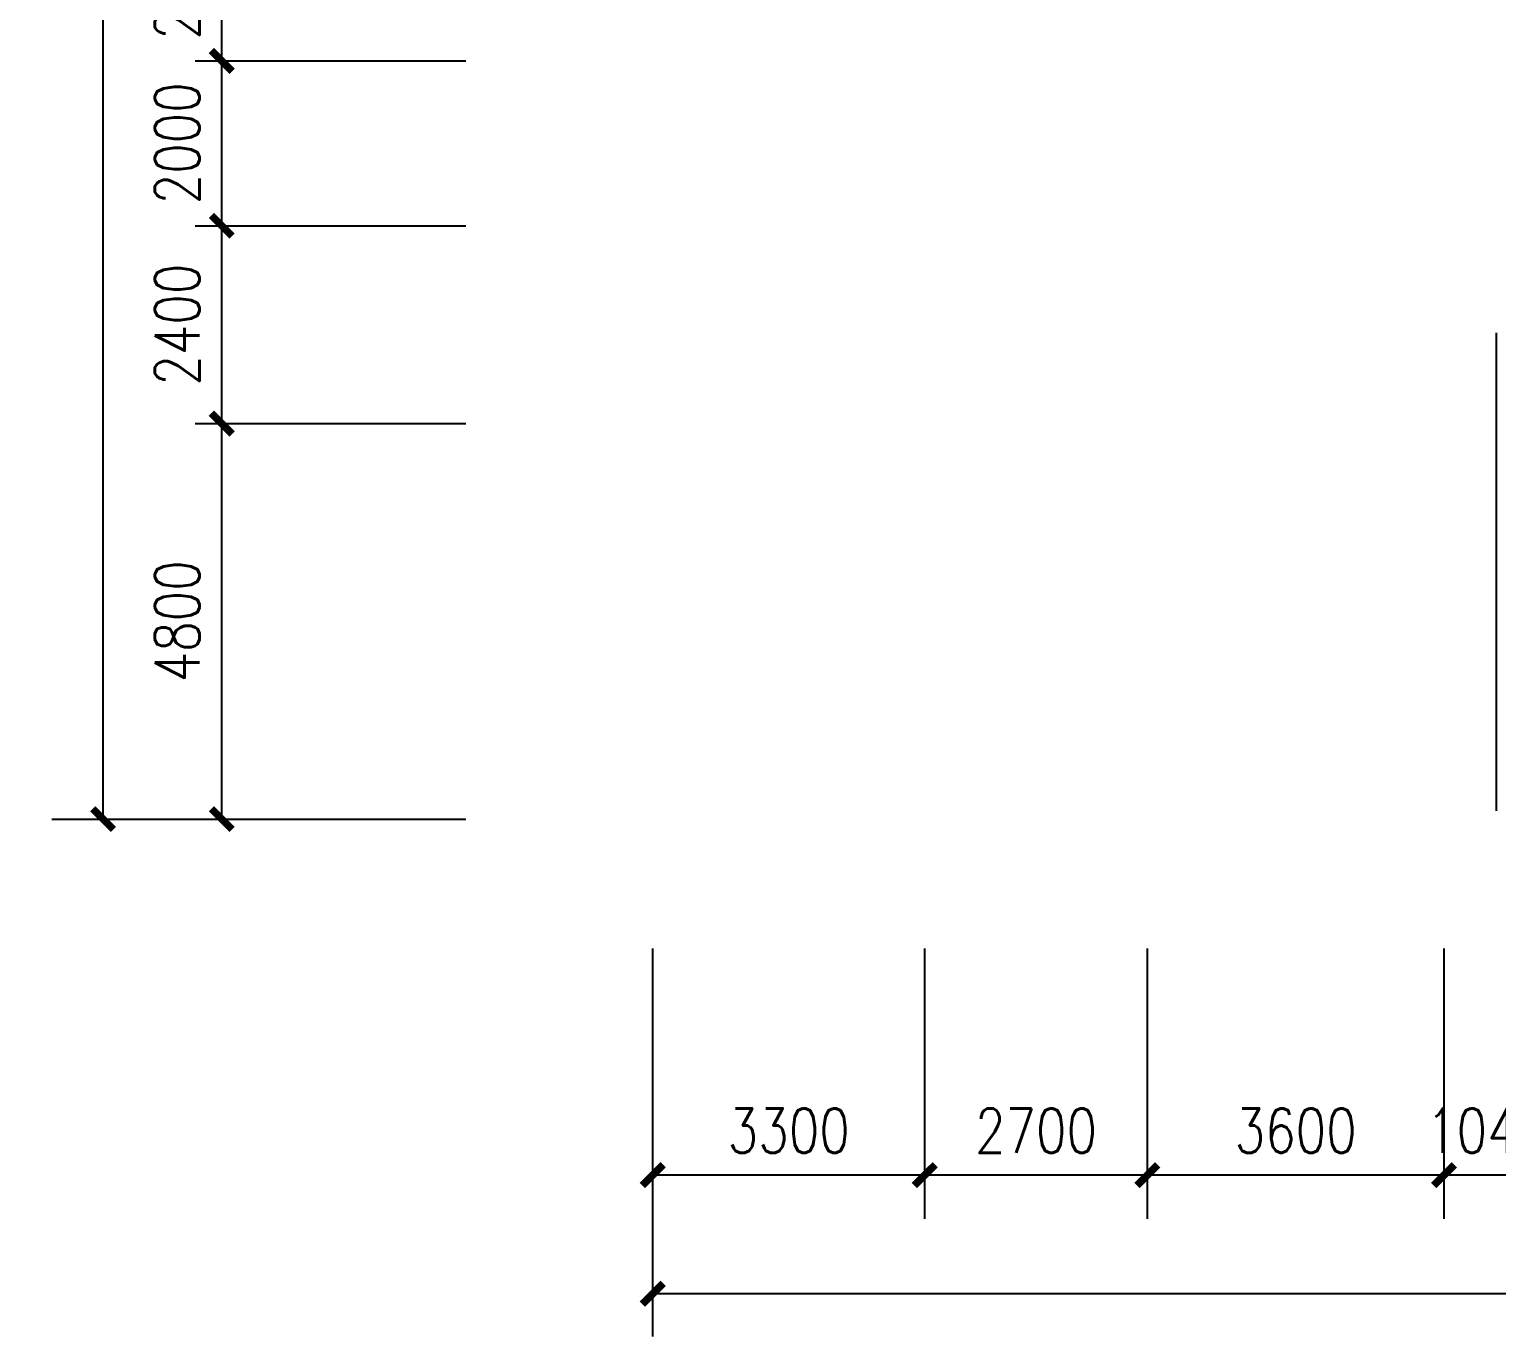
# Model space of a CAD drawing. Header units: millimetres. Extents: x 1293 to 63703, y 510 to 46041.
# Drawn here: x 1293 to 19094, y 510 to 16375 of the extents above; entities that cross this region are included whole.
import ezdxf

# ---------------------------------------------------------------- set-up
doc = ezdxf.new("R2010")
doc.units = ezdxf.units.MM
doc.layers.add('AXIS', color=3, linetype='Continuous')
doc.layers.add('WINDOW', color=5, linetype='Continuous')
doc.styles.add('DIM_FONT', font='SIMPLEX.shx', dxfattribs={"width": 0.8})
doc.dimstyles.new('AXIS180', dxfattribs={"dimscale": 1.8, "dimtxt": 300, "dimasz": 1, "dimexe": 250, "dimexo": 300, "dimgap": 150, "dimtad": 1, "dimdec": 0, "dimdsep": 46, "dimtxsty": 'DIM_FONT', "dimblk": '_DIMX', "dimcen": 2.5, "dimse1": 1, "dimse2": 1, "dimclrt": 7, "dimadec": 0, "dimazin": 0, "dimtfac": 1, "dimtdec": 0, "dimtix": 1, "dimtmove": 2, "dimatfit": 3, "dimldrblk": '_DIMX', "dimfxl": 1, "dimtolj": 1, "dimtzin": 0, "dimarcsym": 0})

# ---------------------------------------------------------------- blocks, each defined once
blk = doc.blocks.new('_DIMX')
at = {"const_width": 50}
blk.add_lwpolyline([(-70, -70), (70, 70)], dxfattribs=at)
blk = doc.blocks.new('*D89')
at = {"layer": 'AXIS', "color": 0, "lineweight": -2, "transparency": 16777216}
for p, q in [((18454, 2470), (18453, 2470)), ((19504, 2470), (18456, 2470)), ((19506, 2470), (19508, 2470))]:
    blk.add_line(p, q, dxfattribs=at)
at = {"layer": 'DEFPOINTS', "color": 0, "transparency": 16777216}
for p in [(18456, 7510), (19504, 7510), (18456, 2470)]:
    blk.add_point(p, dxfattribs=at)
at = {"layer": 'AXIS', "color": 0, "lineweight": -2, "transparency": 16777216, "xscale": 1.8, "yscale": 1.8, "zscale": 1.8}
blk.add_blockref('_DIMX', (18456, 2470), dxfattribs=at)
at = {"layer": 'AXIS', "color": 0, "lineweight": -2, "transparency": 16777216, "xscale": 1.8, "yscale": 1.8, "zscale": 1.8, "rotation": 180}
blk.add_blockref('_DIMX', (19504, 2470), dxfattribs=at)
at = {"layer": 'AXIS', "color": 7, "transparency": 16777216, "insert": (18980, 3010), "char_height": 540, "attachment_point": 5, "style": 'DIM_FONT'}
blk.add_mtext('\\A1;1048', dxfattribs=at)
blk = doc.blocks.new('*D90')
at = {"layer": 'AXIS', "color": 0, "lineweight": -2, "transparency": 16777216}
blk.add_line((18454, 2470), (14858, 2470), dxfattribs=at)
at = {"layer": 'DEFPOINTS', "color": 0, "transparency": 16777216}
for p in [(14856, 7510), (18456, 7510), (14856, 2470)]:
    blk.add_point(p, dxfattribs=at)
at = {"layer": 'AXIS', "color": 0, "lineweight": -2, "transparency": 16777216, "xscale": 1.8, "yscale": 1.8, "zscale": 1.8, "rotation": 180}
blk.add_blockref('_DIMX', (14856, 2470), dxfattribs=at)
at = {"layer": 'AXIS', "color": 0, "lineweight": -2, "transparency": 16777216, "xscale": 1.8, "yscale": 1.8, "zscale": 1.8}
blk.add_blockref('_DIMX', (18456, 2470), dxfattribs=at)
at = {"layer": 'AXIS', "color": 7, "transparency": 16777216, "insert": (16656, 3010), "char_height": 540, "attachment_point": 5, "style": 'DIM_FONT'}
blk.add_mtext('\\A1;3600', dxfattribs=at)
blk = doc.blocks.new('*D91')
at = {"layer": 'AXIS', "color": 0, "lineweight": -2, "transparency": 16777216}
blk.add_line((37902, 1030), (8858, 1030), dxfattribs=at)
at = {"layer": 'DEFPOINTS', "color": 0, "transparency": 16777216}
for p in [(8856, 7510), (37904, 7510), (8856, 1030)]:
    blk.add_point(p, dxfattribs=at)
at = {"layer": 'AXIS', "color": 0, "lineweight": -2, "transparency": 16777216, "xscale": 1.8, "yscale": 1.8, "zscale": 1.8, "rotation": 180}
blk.add_blockref('_DIMX', (8856, 1030), dxfattribs=at)
at = {"layer": 'AXIS', "color": 0, "lineweight": -2, "transparency": 16777216, "xscale": 1.8, "yscale": 1.8, "zscale": 1.8}
blk.add_blockref('_DIMX', (37904, 1030), dxfattribs=at)
at = {"layer": 'AXIS', "color": 7, "transparency": 16777216, "insert": (23380, 1570), "char_height": 540, "attachment_point": 5, "style": 'DIM_FONT'}
blk.add_mtext('\\A1;29048', dxfattribs=at)
blk = doc.blocks.new('*D92')
at = {"layer": 'AXIS', "color": 0, "lineweight": -2, "transparency": 16777216}
blk.add_line((14854, 2470), (12158, 2470), dxfattribs=at)
at = {"layer": 'DEFPOINTS', "color": 0, "transparency": 16777216}
for p in [(12156, 7510), (14856, 7510), (12156, 2470)]:
    blk.add_point(p, dxfattribs=at)
at = {"layer": 'AXIS', "color": 0, "lineweight": -2, "transparency": 16777216, "xscale": 1.8, "yscale": 1.8, "zscale": 1.8, "rotation": 180}
blk.add_blockref('_DIMX', (12156, 2470), dxfattribs=at)
at = {"layer": 'AXIS', "color": 0, "lineweight": -2, "transparency": 16777216, "xscale": 1.8, "yscale": 1.8, "zscale": 1.8}
blk.add_blockref('_DIMX', (14856, 2470), dxfattribs=at)
at = {"layer": 'AXIS', "color": 7, "transparency": 16777216, "insert": (13506, 3010), "char_height": 540, "attachment_point": 5, "style": 'DIM_FONT'}
blk.add_mtext('\\A1;2700', dxfattribs=at)
blk = doc.blocks.new('*D93')
at = {"layer": 'AXIS', "color": 0, "lineweight": -2, "transparency": 16777216}
blk.add_line((12154, 2470), (8858, 2470), dxfattribs=at)
at = {"layer": 'DEFPOINTS', "color": 0, "transparency": 16777216}
for p in [(8856, 7510), (12156, 7510), (8856, 2470)]:
    blk.add_point(p, dxfattribs=at)
at = {"layer": 'AXIS', "color": 0, "lineweight": -2, "transparency": 16777216, "xscale": 1.8, "yscale": 1.8, "zscale": 1.8, "rotation": 180}
blk.add_blockref('_DIMX', (8856, 2470), dxfattribs=at)
at = {"layer": 'AXIS', "color": 0, "lineweight": -2, "transparency": 16777216, "xscale": 1.8, "yscale": 1.8, "zscale": 1.8}
blk.add_blockref('_DIMX', (12156, 2470), dxfattribs=at)
at = {"layer": 'AXIS', "color": 7, "transparency": 16777216, "insert": (10506, 3010), "char_height": 540, "attachment_point": 5, "style": 'DIM_FONT'}
blk.add_mtext('\\A1;3300', dxfattribs=at)
blk = doc.blocks.new('*D106')
at = {"layer": 'AXIS', "color": 0, "lineweight": -2, "transparency": 16777216}
blk.add_line((3627, 6793), (3627, 11589), dxfattribs=at)
at = {"layer": 'DEFPOINTS', "color": 0, "transparency": 16777216}
for p in [(3627, 11591), (8667, 11591), (8667, 6791)]:
    blk.add_point(p, dxfattribs=at)
at = {"layer": 'AXIS', "color": 0, "lineweight": -2, "transparency": 16777216, "xscale": 1.8, "yscale": 1.8, "zscale": 1.8}
for p, rotation in [((3627, 11591), 90), ((3627, 6791), 270)]:
    blk.add_blockref('_DIMX', p, dxfattribs=dict(at, rotation=rotation))
at = {"layer": 'AXIS', "color": 7, "transparency": 16777216, "insert": (3087, 9191), "char_height": 540, "attachment_point": 5, "rotation": 90, "style": 'DIM_FONT'}
blk.add_mtext('\\A1;4800', dxfattribs=at)
blk = doc.blocks.new('*D107')
at = {"layer": 'AXIS', "color": 0, "lineweight": -2, "transparency": 16777216}
blk.add_line((3627, 11593), (3627, 13989), dxfattribs=at)
at = {"layer": 'DEFPOINTS', "color": 0, "transparency": 16777216}
for p in [(3627, 13991), (8667, 13991), (8667, 11591)]:
    blk.add_point(p, dxfattribs=at)
at = {"layer": 'AXIS', "color": 0, "lineweight": -2, "transparency": 16777216, "xscale": 1.8, "yscale": 1.8, "zscale": 1.8}
for p, rotation in [((3627, 13991), 90), ((3627, 11591), 270)]:
    blk.add_blockref('_DIMX', p, dxfattribs=dict(at, rotation=rotation))
at = {"layer": 'AXIS', "color": 7, "transparency": 16777216, "insert": (3087, 12791), "char_height": 540, "attachment_point": 5, "rotation": 90, "style": 'DIM_FONT'}
blk.add_mtext('\\A1;2400', dxfattribs=at)
blk = doc.blocks.new('*D108')
at = {"layer": 'AXIS', "color": 0, "lineweight": -2, "transparency": 16777216}
for p, q in [((3627, 15993), (3627, 15995)), ((3627, 13991), (3627, 15991)), ((3627, 13989), (3627, 13988))]:
    blk.add_line(p, q, dxfattribs=at)
at = {"layer": 'DEFPOINTS', "color": 0, "transparency": 16777216}
for p in [(3627, 15991), (8667, 15991), (8667, 13991)]:
    blk.add_point(p, dxfattribs=at)
at = {"layer": 'AXIS', "color": 0, "lineweight": -2, "transparency": 16777216, "xscale": 1.8, "yscale": 1.8, "zscale": 1.8}
for p, rotation in [((3627, 15991), 270), ((3627, 13991), 90)]:
    blk.add_blockref('_DIMX', p, dxfattribs=dict(at, rotation=rotation))
at = {"layer": 'AXIS', "color": 7, "transparency": 16777216, "insert": (3087, 14991), "char_height": 540, "attachment_point": 5, "rotation": 90, "style": 'DIM_FONT'}
blk.add_mtext('\\A1;2000', dxfattribs=at)
blk = doc.blocks.new('*D109')
at = {"layer": 'AXIS', "color": 0, "lineweight": -2, "transparency": 16777216}
for p, q in [((3627, 17993), (3627, 17995)), ((3627, 15991), (3627, 17991)), ((3627, 15989), (3627, 15988))]:
    blk.add_line(p, q, dxfattribs=at)
at = {"layer": 'DEFPOINTS', "color": 0, "transparency": 16777216}
for p in [(3627, 17991), (8667, 17991), (8667, 15991)]:
    blk.add_point(p, dxfattribs=at)
at = {"layer": 'AXIS', "color": 0, "lineweight": -2, "transparency": 16777216, "xscale": 1.8, "yscale": 1.8, "zscale": 1.8}
for p, rotation in [((3627, 17991), 270), ((3627, 15991), 90)]:
    blk.add_blockref('_DIMX', p, dxfattribs=dict(at, rotation=rotation))
at = {"layer": 'AXIS', "color": 7, "transparency": 16777216, "insert": (3087, 16991), "char_height": 540, "attachment_point": 5, "rotation": 90, "style": 'DIM_FONT'}
blk.add_mtext('\\A1;2000', dxfattribs=at)
blk = doc.blocks.new('*D113')
at = {"layer": 'AXIS', "color": 0, "lineweight": -2, "transparency": 16777216}
blk.add_line((2187, 6793), (2187, 35837), dxfattribs=at)
at = {"layer": 'DEFPOINTS', "color": 0, "transparency": 16777216}
for p in [(2187, 35839), (8667, 35839), (8667, 6791)]:
    blk.add_point(p, dxfattribs=at)
at = {"layer": 'AXIS', "color": 0, "lineweight": -2, "transparency": 16777216, "xscale": 1.8, "yscale": 1.8, "zscale": 1.8}
for p, rotation in [((2187, 35839), 90), ((2187, 6791), 270)]:
    blk.add_blockref('_DIMX', p, dxfattribs=dict(at, rotation=rotation))
at = {"layer": 'AXIS', "color": 7, "transparency": 16777216, "insert": (1647, 21315), "char_height": 540, "attachment_point": 5, "rotation": 90, "style": 'DIM_FONT'}
blk.add_mtext('\\A1;29048', dxfattribs=at)

msp = doc.modelspace()

# ---------------------------------------------------------------- linework, layer by layer
at = {"layer": 'AXIS'}
for p, q in [((3304.7, 15991.2), (6587.1, 15991.2)), ((3304.7, 13991.2), (6587.1, 13991.2)), ((3304.7, 11591.2), (6587.1, 11591.2)), ((1567.1, 6791.2), (6587.1, 6791.2)), ((8856.3, 510), (8856.3, 5220.5)), ((12156.3, 1938.1), (12156.3, 5220.5)), ((14856.3, 1938.1), (14856.3, 5220.5)), ((18456.3, 1938.1), (18456.3, 5220.5))]:
    msp.add_line(p, q, dxfattribs=at)
at = {"layer": 'WINDOW'}
msp.add_lwpolyline([(19094.3, 6891.2), (19094.3, 12691.2)], dxfattribs=at)

# ---------------------------------------------------------------- dimensions: what is measured, and where the dimension line sits
at = {"layer": 'AXIS'}
for p1, p2, distance, picture, middle in [((8667.1, 6791.2), (8667.1, 35839.2), 6480, '*D113', (1647.1, 21315.2)), ((8667.1, 6791.2), (8667.1, 11591.2), 5040, '*D106', (3087.1, 9191.2)), ((37904.3, 7510.5), (8856.3, 7510.5), 6480, '*D91', (23380.3, 1570.5))]:
    dim = msp.add_aligned_dim(p1=p1, p2=p2, distance=distance, dimstyle='AXIS180', dxfattribs=at)
    dim.commit()
    dim.dimension.update_dxf_attribs({"geometry": picture, "text_midpoint": middle})
for base, p1, p2, picture, middle in [((3627.1, 17991.2), (8667.1, 15991.2), (8667.1, 17991.2), '*D109', (3087.1, 16991.2)), ((3627.1, 15991.2), (8667.1, 13991.2), (8667.1, 15991.2), '*D108', (3087.1, 14991.2)), ((3627.1, 13991.2), (8667.1, 11591.2), (8667.1, 13991.2), '*D107', (3087.1, 12791.2))]:
    dim = msp.add_linear_dim(base=base, p1=p1, p2=p2, angle=270, dimstyle='AXIS180', dxfattribs=at)
    dim.commit()
    dim.dimension.update_dxf_attribs({"geometry": picture, "text_midpoint": middle})
for base, p1, p2, picture, middle in [((8856.3, 2470.5), (12156.3, 7510.5), (8856.3, 7510.5), '*D93', (10506.3, 3010.5)), ((12156.3, 2470.5), (14856.3, 7510.5), (12156.3, 7510.5), '*D92', (13506.3, 3010.5)), ((14856.3, 2470.5), (18456.3, 7510.5), (14856.3, 7510.5), '*D90', (16656.3, 3010.5)), ((18456.3, 2470.5), (19504.3, 7510.5), (18456.3, 7510.5), '*D89', (18980.3, 3010.5))]:
    dim = msp.add_linear_dim(base=base, p1=p1, p2=p2, dimstyle='AXIS180', dxfattribs=at)
    dim.commit()
    dim.dimension.update_dxf_attribs({"geometry": picture, "text_midpoint": middle})

doc.saveas('drawing.dxf')
